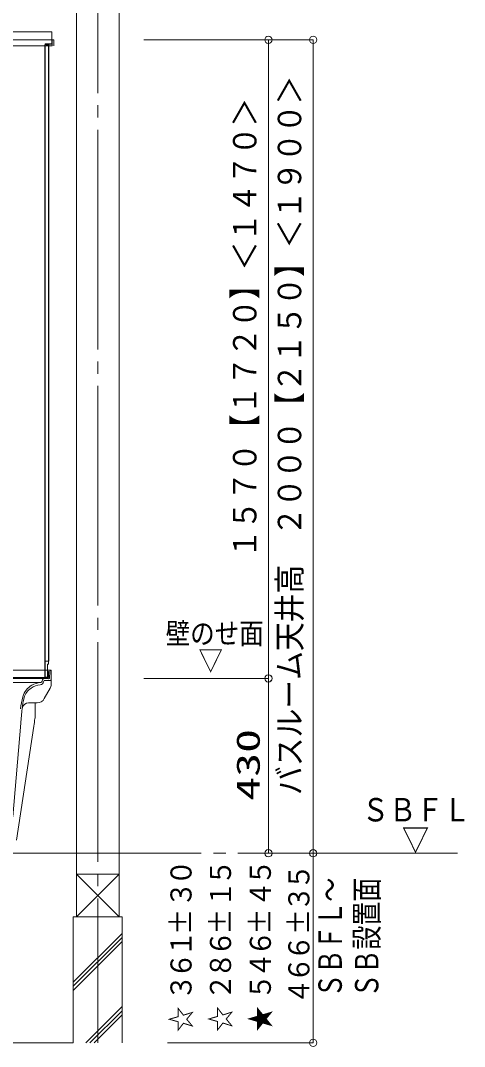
# Model space of a CAD drawing. Units: millimetres on the paper. Extents: x -305 to 305, y -152 to 152.
# Drawn here: x -181.4 to -145, y 15.3 to 99.3 of the extents above; entities that cross this region are included whole.
import ezdxf
from ezdxf.enums import TextEntityAlignment as Align

# ---------------------------------------------------------------- set-up
doc = ezdxf.new("R2010")
doc.units = ezdxf.units.MM
doc.linetypes.add('LONG_CHAIN', pattern=[21, 18, -1, 1, -1])
doc.layers.add('0-0_0', color=7, linetype='Continuous', lineweight=9)
doc.layers.add('0-1_VIEW0001', color=7, linetype='Continuous', lineweight=9)
doc.styles.add('ＭＳ ゴシック', font='')
doc.styles.get('ＭＳ ゴシック').set_extended_font_data('MS Gothic')

# ---------------------------------------------------------------- blocks, each defined once
blk = doc.blocks.new('_ORIGIN')
at = {"layer": '0-0_0'}
blk.add_line((0, 0), (-1, 0), dxfattribs=at)
blk.add_circle((0, 0), 0.5, dxfattribs=at)

msp = doc.modelspace()

# ---------------------------------------------------------------- linework, layer by layer
at = {"layer": '0-0_0'}
for p, q in [((-171.301, 97.758), (-161.108, 97.758)), ((-171.301, 97.758), (-157.44, 97.758)), ((-161.108, 46.025), (-161.108, 97.158)), ((-157.44, 31.691), (-157.44, 97.158)), ((-171.301, 45.425), (-161.107, 45.425)), ((-162.235, 45.425), (-161.108, 45.425)), ((-161.107, 31.691), (-161.107, 44.825))]:
    msp.add_line(p, q, dxfattribs=at)
at = {"layer": '0-1_VIEW0001'}
for p, q in [((-176.841, 111.391), (-176.841, 25.891)), ((-173.341, 111.391), (-173.341, 25.891)), ((-189.934, 98.425), (-178.858, 98.425)), ((-178.858, 97.758), (-178.858, 98.425)), ((-248.491, 97.758), (-178.691, 97.758)), ((-178.848, 97.758), (-248.335, 97.758)), ((-178.848, 97.758), (-178.825, 97.758)), ((-178.848, 97.758), (-178.848, 97.468)), ((-178.825, 97.758), (-178.825, 97.468)), ((-178.825, 97.758), (-178.825, 97.258)), ((-178.691, 97.758), (-178.691, 97.258)), ((-248.358, 97.258), (-178.825, 97.258)), ((-179.425, 97.358), (-179.425, 45.491)), ((-179.409, 97.401), (-178.891, 97.401)), ((-179.401, 97.358), (-179.401, 45.558)), ((-179.358, 97.425), (-178.891, 97.425)), ((-179.125, 97.341), (-179.125, 52.23)), ((-179.085, 97.401), (-179.085, 52.23)), ((-179.125, 53.225), (-179.125, 46.591)), ((-179.085, 53.225), (-179.085, 46.825)), ((-179.401, 46.825), (-179.125, 46.825)), ((-179.208, 46.591), (-179.125, 46.591)), ((-179.208, 46.591), (-179.208, 45.515)), ((-179.125, 46.825), (-179.085, 46.825)), ((-179.208, 45.491), (-206.091, 45.491)), ((-179.141, 45.425), (-205.98, 45.425)), ((-178.891, 46.091), (-204.475, 46.091)), ((-179.358, 45.515), (-179.208, 45.515)), ((-179.358, 45.491), (-179.191, 45.491)), ((-179.208, 45.515), (-179.191, 45.515)), ((-179.148, 45.991), (-179.148, 45.558)), ((-179.148, 45.991), (-179.125, 45.991)), ((-179.125, 45.991), (-179.125, 45.558)), ((-179.125, 45.408), (-179.115, 45.408)), ((-179.036, 45.441), (-179.026, 45.993)), ((-178.912, 44.925), (-178.891, 46.091)), ((-179.748, 45.091), (-205.788, 45.091)), ((-179.651, 45.202), (-179.625, 45.301)), ((-179.526, 45.154), (-179.511, 45.209)), ((-178.996, 44.612), (-179.466, 43.767)), ((-178.971, 45.258), (-179.447, 45.258)), ((-179.086, 45.391), (-179.108, 45.391)), ((-181.251, 43.046), (-181.281, 42.925)), ((-181.251, 43.046), (-181.281, 42.925)), ((-180.048, 43.425), (-180.766, 43.425)), ((-182.052, 34.088), (-181.396, 41.747)), ((-157.441, 16.158), (-157.441, 30.491)), ((-173.341, 29.391), (-176.841, 25.891)), ((-173.342, 29.391), (-176.841, 29.391)), ((-176.841, 29.391), (-173.341, 25.891)), ((-173.091, 25.891), (-177.091, 25.891)), ((-177.091, 25.891), (-177.091, 15.558)), ((-173.091, 25.891), (-173.091, 15.558)), ((-177.091, 20.522), (-173.091, 24.522)), ((-177.091, 20.189), (-173.091, 24.189)), ((-177.091, 19.855), (-173.091, 23.855)), ((-176.056, 15.558), (-173.091, 18.522)), ((-175.723, 15.558), (-173.091, 18.189)), ((-175.389, 15.558), (-173.091, 17.856)), ((-177.091, 15.558), (-248.925, 15.558)), ((-169.385, 15.558), (-157.441, 15.558))]:
    msp.add_line(p, q, dxfattribs=at)
at = {"layer": '0-1_VIEW0001', "linetype": 'LONG_CHAIN'}
for p, q in [((-175.091, 111.391), (-175.091, 15.558)), ((-145.608, 31.091), (-265.841, 31.091))]:
    msp.add_line(p, q, dxfattribs=at)
at = {"layer": '0-1_VIEW0001', "color": 2}
for p, q in [((-180.225, 43.391), (-180.225, 42.171)), ((-180.329, 41.514), (-181.756, 32.154))]:
    msp.add_line(p, q, dxfattribs=at)
at = {"layer": '0-1_VIEW0001'}
msp.add_lwpolyline([(-179.325, 97.401), (-179.325, 97.341), (-179.125, 97.341)], dxfattribs=at)
for centre, radius, start, end in [((-179.358, 97.358), 0.0667, 90, 180), ((-179.408, 97.241), 0.0167, 90, 180), ((-179.358, 97.358), 0.0433, 90, 180), ((-178.891, 97.468), 0.0433, 270, 0.00001), ((-178.891, 97.468), 0.0667, 270, 0.00001), ((-179.464, 45.258), 0.167, 90, 165), ((-179.358, 45.558), 0.0667, 180.00001, 269.99999), ((-179.358, 45.558), 0.0667, 179.99999, 270), ((-179.358, 45.558), 0.0433, 179.99999, 270), ((-179.191, 45.558), 0.0433, 270, 0.00001), ((-179.191, 45.558), 0.0667, 270, 0.00001), ((-179.141, 45.408), 0.0167, 0, 90), ((-179.108, 45.408), 0.0167, 180, 270), ((-179.086, 45.441), 0.05, 270, 359), ((-178.927, 45.991), 0.1, 90, 179), ((-179.781, 43.537), 1.5, 117.80805, 165.15219), ((-179.822, 43.513), 1.333, 123.22908, 165.52299), ((-179.548, 43.094), 1.833, 97.9593, 123.22908), ((-179.548, 43.094), 2, 97.00531, 117.80806), ((-179.848, 45.24), 0.333, 277.9593, 345), ((-179.812, 45.245), 0.167, 277.00531, 345), ((-179.447, 45.191), 0.0667, 90, 165), ((-179.578, 44.936), 0.667, 330.92526, 359), ((-178.971, 45.325), 0.0667, 270, 359), ((-174.787, 42.213), 6.667, 165.15219, 173.74575), ((-174.787, 42.213), 6.533, 165.52299, 173.74575), ((-180.048, 44.091), 0.667, 270, 330.92526), ((-131.712, 37.492), 49.867, 173.74575, 175.1053), ((-180.766, 42.925), 0.5, 90, 165.92139)]:
    msp.add_arc(centre, radius, start, end, dxfattribs=at)
at = {"layer": '0-1_VIEW0001', "color": 2}
msp.add_arc((-132.498, 34.225), 48.383, 170.59729, 171.33473, dxfattribs=at)

# ---------------------------------------------------------------- block references
at = {"layer": '0-0_0', "xscale": 0.6, "yscale": 0.6}
for p, rotation in [((-161.108, 97.758), 90), ((-157.44, 97.758), 90), ((-161.108, 45.425), 270), ((-161.107, 45.425), 90), ((-161.107, 31.091), 270), ((-157.44, 31.091), 270)]:
    msp.add_blockref('_ORIGIN', p, dxfattribs=dict(at, rotation=rotation))
at = {"layer": '0-1_VIEW0001', "xscale": 0.6, "yscale": 0.6}
for p, rotation in [((-157.441, 31.091), 90), ((-157.441, 15.558), 270)]:
    msp.add_blockref('_ORIGIN', p, dxfattribs=dict(at, rotation=rotation))

# ---------------------------------------------------------------- texts
at = {"layer": '0-0_0', "style": 'ＭＳ ゴシック'}
for s, width, p in [('バスルーム天井高\u3000２０００【２１５０】＜１９００＞', 0.9, (-157.842, 35.868)), ('１５７０【１７２０】＜１４７０＞', 0.9, (-161.51, 55.274)), ('430', 1.5, (-161.237, 35.402))]:
    msp.add_text(s, height=1.921, rotation=90, dxfattribs=dict(at, width=width)).set_placement(p, align=Align.BOTTOM_LEFT)
at = {"layer": '0-1_VIEW0001', "style": 'ＭＳ ゴシック', "width": 0.85}
for s, height, p in [('壁のせ面', 1.732, (-169.524, 47.72)), ('▽', 1.732, (-166.844, 45.52)), ('ＳＢＦＬ', 1.921, (-153.451, 33.125)), ('▽', 1.921, (-150.168, 30.681))]:
    msp.add_text(s, height=height, dxfattribs=at).set_placement(p, align=Align.BOTTOM_LEFT)
at = {"layer": '0-1_VIEW0001', "style": 'ＭＳ ゴシック'}
for s, height, width, p in [('０', 1.73, 0.9, (-166.883, 28.444)), ('５', 1.73, 0.9, (-163.649, 28.465)), ('５', 1.73, 0.9, (-160.384, 28.475)), ('５', 1.73, 0.9, (-157.227, 28.102)), ('ＳＢＦＬ～', 1.921, 0.75, (-154.516, 19.266)), ('ＳＢ設置面', 1.921, 0.75, (-151.518, 19.266)), ('３', 1.73, 0.9, (-166.883, 26.655)), ('１', 1.73, 0.9, (-163.649, 26.676)), ('４', 1.73, 0.9, (-160.384, 26.685)), ('３', 1.73, 0.9, (-157.227, 26.313)), ('±', 1.73, 0.9, (-166.883, 24.414)), ('±', 1.73, 0.9, (-163.649, 24.435)), ('±', 1.73, 0.9, (-160.384, 24.444)), ('６±', 1.73, 0.9, (-157.227, 22.283)), ('１', 1.73, 0.9, (-166.883, 22.625)), ('６', 1.73, 0.9, (-163.649, 22.645)), ('６', 1.73, 0.9, (-160.384, 22.655)), ('６', 1.73, 0.9, (-166.883, 20.835)), ('８', 1.73, 0.9, (-163.649, 20.856)), ('４', 1.73, 0.9, (-160.384, 20.866)), ('６', 1.73, 0.9, (-157.227, 20.493)), ('３', 1.73, 0.9, (-166.883, 19.046)), ('２', 1.73, 0.9, (-163.649, 19.067)), ('５', 1.73, 0.9, (-160.384, 19.077)), ('４', 1.73, 0.9, (-157.227, 18.704)), ('★', 1.73, 0.9, (-160.384, 16.46)), ('☆', 1.73, 0.9, (-166.883, 16.429)), ('☆', 1.73, 0.9, (-163.649, 16.45))]:
    msp.add_text(s, height=height, rotation=90, dxfattribs=dict(at, width=width)).set_placement(p, align=Align.BOTTOM_LEFT)

doc.saveas('drawing.dxf')
